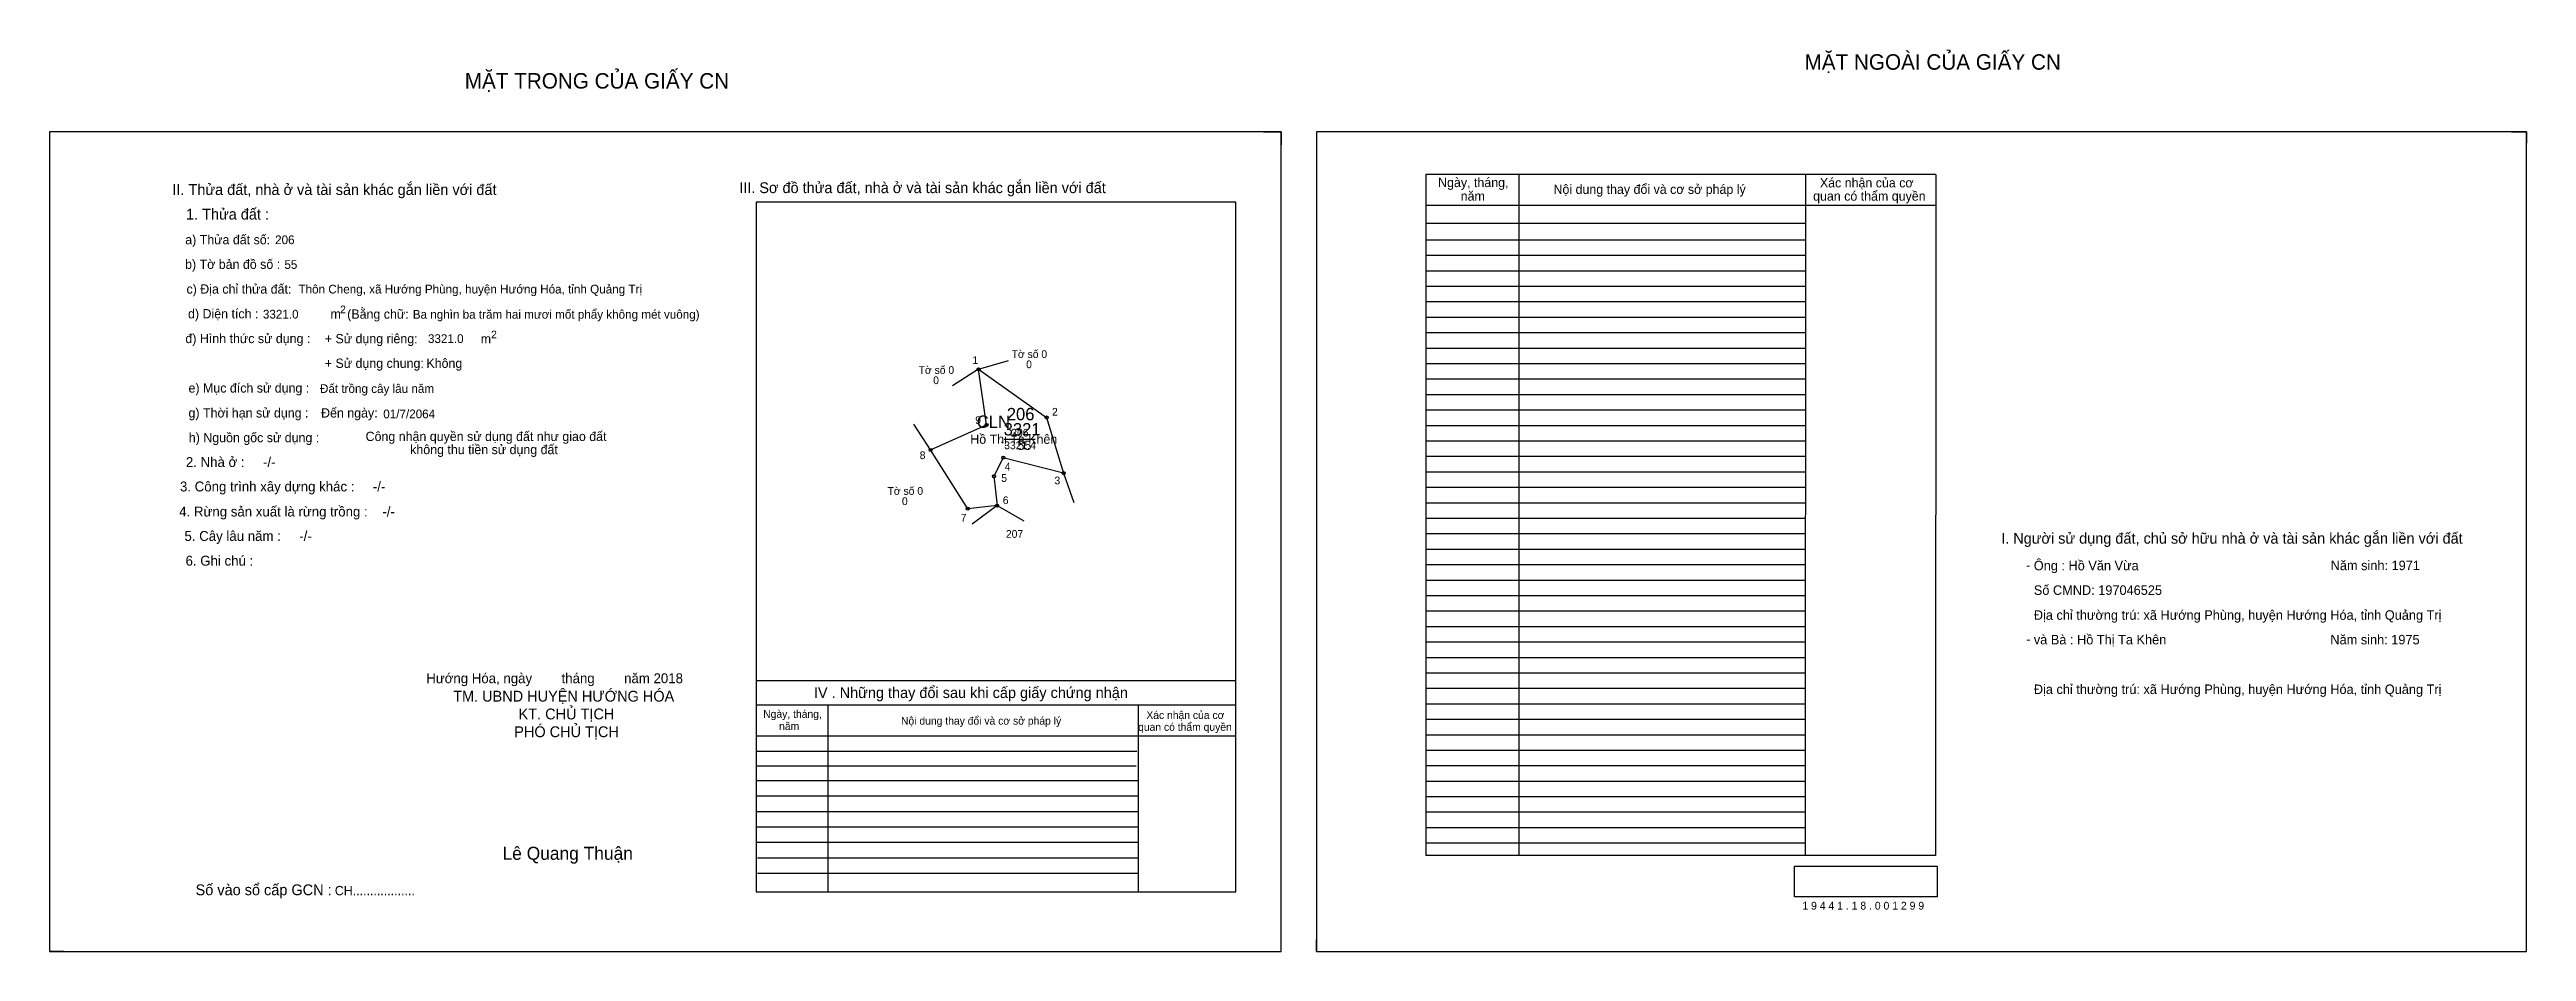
# Model space of a CAD drawing. Extents: x 530586 to 534093, y 1848442 to 1849025.
# Drawn here: x 532491 to 534093, y 1848442 to 1849025 of the extents above.
import ezdxf

# ---------------------------------------------------------------- set-up
doc = ezdxf.new("R2010")
doc.units = 0
for name, color, linetype in [('Default', 7, 'Continuous'), ('Level 10', 7, 'Continuous'), ('Level 11', 7, 'Continuous'), ('Level 13', 7, 'Continuous'), ('Level 2', 7, 'Continuous'), ('Level 27', 7, 'Continuous'), ('Level 3', 7, 'Continuous'), ('Level 36', 7, 'Continuous'), ('Level 4', 7, 'Continuous'), ('Level 5', 7, 'Continuous'), ('Level 55', 7, 'Continuous'), ('Level 6', 7, 'Continuous'), ('Level 7', 7, 'Continuous'), ('Level 8', 7, 'Continuous'), ('Level 9', 7, 'Continuous')]:
    doc.layers.add(name, color=color, linetype=linetype)

msp = doc.modelspace()

# ---------------------------------------------------------------- linework, layer by layer
at = {"layer": 'Level 10'}
for p, q in [((533276.3, 1848971.7), (533287.6, 1848971.7)), ((533287.6, 1848971.7), (533287.6, 1848963.3)), ((534083.1, 1848971.7), (534092.7, 1848971.7)), ((534092.7, 1848971.7), (534092.7, 1848964.3)), ((532491.5, 1848449.5), (532491.5, 1848441.7)), ((532500.7, 1848441.7), (532491.5, 1848441.7)), ((533310.4, 1848441.7), (533310.4, 1848449.5)), ((533310.4, 1848441.7), (533317.5, 1848441.7))]:
    msp.add_line(p, q, dxfattribs=at)
for points in [[(532491.5, 1848441.7), (533287.6, 1848441.7), (533287.6, 1848971.7), (532491.5, 1848971.7)], [(533310.4, 1848441.7), (534092.7, 1848441.7), (534092.7, 1848971.7), (533310.4, 1848971.7)], [(533097.2, 1848782.2), (533092.1, 1848818.2), (533136, 1848787), (533147, 1848751), (533108, 1848761), (533102, 1848749), (533104, 1848730), (533085, 1848728), (533061, 1848766)]]:
    msp.add_lwpolyline(points, close=True, dxfattribs=at)
at = {"layer": 'Level 11'}
for centre in [(533092.1, 1848818.2), (533097.2, 1848782.2), (533097.2, 1848782.2), (533136, 1848787), (533061, 1848766), (533108, 1848761), (533102, 1848749), (533147, 1848751), (533104, 1848730), (533085, 1848728)]:
    msp.add_circle(centre, 1, dxfattribs=at)
at = {"layer": 'Level 27'}
for p, q in [((533092.1, 1848818.2), (533075.2, 1848807.5)), ((533092.1, 1848818.2), (533111.3, 1848823.8)), ((533061, 1848766), (533050.1, 1848782.8)), ((533147, 1848751), (533153.7, 1848732.1)), ((533104, 1848730), (533088, 1848718.1)), ((533104, 1848730), (533121.4, 1848720.1))]:
    msp.add_line(p, q, dxfattribs=at)
at = {"layer": 'Level 6'}
msp.add_lwpolyline([(533619.4, 1848496.8), (533711.8, 1848496.8), (533711.8, 1848477), (533619.4, 1848477)], close=True, dxfattribs=at)
at = {"layer": 'Level 7'}
for p, q in [((533626.4, 1848901.7), (533381.2, 1848901.7)), ((533626.4, 1848891.7), (533381.2, 1848891.7)), ((533626.4, 1848881.7), (533381.2, 1848881.7)), ((533626.4, 1848871.7), (533381.2, 1848871.7)), ((533626.4, 1848861.7), (533381.2, 1848861.7)), ((533626.4, 1848851.7), (533381.2, 1848851.7)), ((533626.4, 1848841.7), (533381.2, 1848841.7)), ((533626.4, 1848831.7), (533381.2, 1848831.7)), ((533626.4, 1848821.7), (533381.2, 1848821.7)), ((533626.4, 1848811.7), (533381.2, 1848811.7)), ((533626.4, 1848801.7), (533381.2, 1848801.7)), ((533626.4, 1848791.7), (533381.2, 1848791.7)), ((533626.4, 1848781.7), (533381.2, 1848781.7)), ((533626.4, 1848771.7), (533381.2, 1848771.7)), ((533626.4, 1848761.7), (533381.2, 1848761.7)), ((533626.4, 1848751.7), (533381.2, 1848751.7)), ((533626.4, 1848741.7), (533381.2, 1848741.7)), ((533626.4, 1848731.7), (533381.2, 1848731.7)), ((533626.4, 1848721.7), (533381.2, 1848721.7)), ((533626.4, 1848711.7), (533381.2, 1848711.7)), ((533626.4, 1848701.7), (533381.2, 1848701.7)), ((533626.4, 1848691.7), (533381.2, 1848691.7)), ((533626.4, 1848681.7), (533381.2, 1848681.7)), ((533626.4, 1848671.7), (533381.2, 1848671.7)), ((533626.4, 1848661.7), (533381.2, 1848661.7)), ((533626.4, 1848651.7), (533381.2, 1848651.7)), ((533626.4, 1848641.7), (533381.2, 1848641.7)), ((533626.4, 1848631.7), (533381.2, 1848631.7)), ((533626.4, 1848621.7), (533381.2, 1848621.7)), ((533626.4, 1848611.7), (533381.2, 1848611.7)), ((533626.4, 1848601.7), (533381.2, 1848601.7)), ((533626.4, 1848591.7), (533381.2, 1848591.7)), ((533194.4, 1848571), (532948.3, 1848571)), ((533626.4, 1848581.7), (533381.2, 1848581.7)), ((533626.4, 1848571.7), (533381.2, 1848571.7)), ((533193.9, 1848561.6), (532948.3, 1848561.6)), ((533626.4, 1848561.7), (533381.2, 1848561.7)), ((533195.2, 1848552.1), (532948.3, 1848552.1)), ((533195.2, 1848542.1), (532948.3, 1848542.1)), ((533626.4, 1848551.7), (533381.2, 1848551.7)), ((533626.4, 1848541.7), (533381.2, 1848541.7)), ((533195.2, 1848532.1), (532948.3, 1848532.1)), ((533195.2, 1848522.1), (532948.3, 1848522.1)), ((533626.4, 1848531.7), (533381.2, 1848531.7)), ((533626.4, 1848521.7), (533381.2, 1848521.7)), ((533195.2, 1848512.1), (532948.3, 1848512.1)), ((533626.4, 1848511.7), (533381.2, 1848511.7)), ((533195.2, 1848502.1), (532949.1, 1848502.1)), ((533195.2, 1848492.1), (532949.1, 1848492.1))]:
    msp.add_line(p, q, dxfattribs=at)
at = {"layer": 'Level 8'}
for p, q in [((533710.8, 1848944.2), (533381.2, 1848944.2)), ((533381.2, 1848944.2), (533381.2, 1848503.7)), ((533441.2, 1848944.2), (533441.2, 1848503.7)), ((533626.6, 1848944), (533626.4, 1848503.7)), ((533710.8, 1848944.2), (533710.7, 1848503.7)), ((533258.3, 1848926.3), (532948.3, 1848926.3)), ((532948.3, 1848926.3), (532948.3, 1848480.3)), ((533258.3, 1848480.3), (533258.3, 1848926.3)), ((533710.8, 1848924.2), (533381.2, 1848924.2)), ((533626.4, 1848912.4), (533381.2, 1848912.4)), ((533258.3, 1848616.7), (532948.3, 1848616.7)), ((533258.3, 1848601), (532948.3, 1848601)), ((532994.5, 1848601), (532994.5, 1848480.3)), ((533195.2, 1848601), (533195.2, 1848480.3)), ((533258.3, 1848581), (532948.3, 1848581)), ((533710.7, 1848503.7), (533381.2, 1848503.7)), ((532948.3, 1848480.3), (533258.3, 1848480.3))]:
    msp.add_line(p, q, dxfattribs=at)
at = {"layer": 'Level 9'}
msp.add_line((533108.6, 1848773.1), (533128.7, 1848773.1), dxfattribs=at)

# ---------------------------------------------------------------- texts
at = {"layer": 'Default'}
for s, p in [('e) Mục đích sử dụng :', (532581.3, 1848803.1)), ('g) Thời hạn sử dụng :', (532581.3, 1848787)), ('Đến ngày:', (532667, 1848787)), ('h) Nguồn gốc sử dụng :', (532581.5, 1848771)), ('Công nhận quyền sử dụng đất như giao đất', (532695.8, 1848771.8)), ('không thu tiền sử dụng đất', (532724.6, 1848763.3))]:
    msp.add_text(s, height=6, dxfattribs=at).set_placement(p)
at = {"layer": 'Level 13'}
for s, p in [('206', (533113.2, 1848774.7)), ('.', (533106.1, 1848770.6)), ('3321.4', (533108.6, 1848766.5))]:
    msp.add_text(s, height=5, dxfattribs=at).set_placement(p)
at = {"layer": 'Level 2'}
msp.add_text('Hồ Thị Ta Khên', height=6, dxfattribs=at).set_placement((533086.7, 1848770))
at = {"layer": 'Level 3'}
msp.add_text('CLN ', height=8, dxfattribs=at).set_placement((533090.9, 1848780.3))
at = {"layer": 'Level 36'}
for s, p in [('Tờ số 0', (533113.4, 1848825.5)), ('Tờ số 0', (533053.3, 1848815.2)), ('0', (533062.7, 1848808.6)), ('0', (533122.8, 1848818.9)), ('Tờ số 0', (533033.2, 1848737)), ('0', (533042.5, 1848730.4)), ('207', (533109.7, 1848709.2))]:
    msp.add_text(s, height=5, dxfattribs=at).set_placement(p)
at = {"layer": 'Level 4'}
msp.add_text('206', height=8, dxfattribs=at).set_placement((533110.3, 1848785.2))
at = {"layer": 'Level 5'}
msp.add_text('3321', height=8, dxfattribs=at).set_placement((533108.3, 1848775.4))
at = {"layer": 'Level 55'}
for s, height, p in [('1', 0.8, (533091.9, 1848818.2)), ('0', 0.22, (533092, 1848818)), ('0', 0.22, (533092, 1848818)), ('0', 0.22, (533092, 1848818)), ('9', 0.8, (533096.9, 1848782.2)), ('0', 0.22, (533097.1, 1848782)), ('0', 0.22, (533097.1, 1848782)), ('2', 0.8, (533135.7, 1848787)), ('0', 0.22, (533135.9, 1848786.8)), ('8', 0.8, (533060.7, 1848766)), ('0', 0.22, (533060.9, 1848765.8)), ('0', 0.22, (533060.9, 1848765.8)), ('0', 0.22, (533060.9, 1848765.8)), ('0', 0.22, (533060.9, 1848765.8)), ('4', 0.8, (533107.7, 1848761)), ('5', 0.8, (533101.7, 1848749)), ('207', 0.22, (533101.8, 1848748.8)), ('207', 0.22, (533107.8, 1848760.8)), ('3', 0.8, (533146.8, 1848751)), ('207', 0.22, (533146.8, 1848750.8)), ('0', 0.22, (533146.9, 1848750.8)), ('6', 0.8, (533103.7, 1848730)), ('207', 0.22, (533103.8, 1848729.8)), ('0', 0.22, (533103.9, 1848729.8)), ('0', 0.22, (533103.9, 1848729.8)), ('7', 0.8, (533084.7, 1848728)), ('0', 0.22, (533084.9, 1848727.8)), ('0', 0.22, (533084.9, 1848727.8))]:
    msp.add_text(s, height=height, dxfattribs=at).set_placement(p)
at = {"layer": 'Level 6'}
for s, height, p in [('206', 5.63, (532637.3, 1848899.1)), ('55', 5.63, (532643.3, 1848883.1)), ('Thôn Cheng, xã Hướng Phùng, huyện Hướng Hóa, tỉnh Quảng Trị', 5.64, (532652.4, 1848867.2)), ('3321.0', 5.63, (532629.4, 1848851)), ('Ba nghìn ba trăm hai mươi mốt phẩy không mét vuông)', 5.632, (532726.3, 1848850.9)), ('3321.0', 5.63, (532736.1, 1848835.2)), ('Đất trồng cây lâu năm', 5.64, (532666.3, 1848802.9)), ('01/7/2064', 5.64, (532707.2, 1848786.5)), ('Ông : Hồ Văn Vừa', 6.16, (533774.2, 1848688.2)), ('Năm sinh: 1971', 6.16, (533966.1, 1848688.3)), ('Số CMND: 197046525', 6.16, (533774.2, 1848672.3)), ('Địa chỉ thường trú: xã Hướng Phùng, huyện Hướng Hóa, tỉnh Quảng Trị', 6.16, (533774.2, 1848656.2)), ('và Bà : Hồ Thị Ta Khên', 6.16, (533774.2, 1848640.3)), ('Năm sinh: 1975', 6.16, (533965.9, 1848640.3)), ('Địa chỉ thường trú: xã Hướng Phùng, huyện Hướng Hóa, tỉnh Quảng Trị', 6.16, (533774.2, 1848608.2)), ('1 9 4 4 1 . 1 8 . 0 0 1 2 9 9', 5.04, (533624.6, 1848468.8))]:
    msp.add_text(s, height=height, dxfattribs=at).set_placement(p)
at = {"layer": 'Level 7'}
for s, height, p in [('MẶT NGOÀI CỦA GIẤY CN', 10, (533626, 1849011.9)), ('MẶT TRONG CỦA GIẤY CN', 10, (532759.9, 1848999.7)), ('II. Thửa đất, nhà ở và tài sản khác gắn liền với đất', 7, (532570.9, 1848930.9)), ('III. Sơ đồ thửa đất, nhà ở và tài sản khác gắn liền với đất', 7, (532937.3, 1848932.1)), ('Ngày, tháng,', 6, (533389.1, 1848936)), ('Nội dung thay đổi và cơ sở pháp lý', 6, (533463.7, 1848931.6)), ('Xác nhận của cơ', 6, (533635.9, 1848935.8)), ('1. Thửa đất :', 7, (532579.7, 1848915)), ('năm', 6, (533403.7, 1848927.2)), (' quan có thẩm quyền', 6, (533629.3, 1848927.2)), ('a) Thửa đất số:', 6, (532579.2, 1848899)), ('b) Tờ bản đồ số :', 6, (532579.1, 1848883.1)), ('c) Địa chỉ thửa đất:', 6, (532580, 1848867.1)), ('2', 5, (532679.3, 1848854.4)), ('(Bằng chữ:', 6, (532683.9, 1848850.9)), ('đ) Hình thức sử dụng :', 6, (532579.3, 1848835.1)), ('d) Diện tích :', 6, (532581, 1848851.1)), ('m', 6, (532673.1, 1848851)), ('2', 5, (532776.9, 1848838.2)), ('+ Sử dụng riêng:', 6, (532669.4, 1848835)), ('+ Sử dụng chung:', 6, (532669.4, 1848819.1)), ('m', 6, (532770.2, 1848834.9)), ('Không', 6, (532735.1, 1848819.1)), ('2. Nhà ở :     -/-', 6.4, (532579.6, 1848755)), ('55', 6, (533117.2, 1848766)), ('3. Công trình xây dựng khác :     -/-', 6.4, (532575.8, 1848739.2)), ('4. Rừng sản xuất là rừng trồng :    -/-', 6.4, (532575.3, 1848723)), ('5. Cây lâu năm :     -/-', 6.4, (532578.7, 1848707.2)), ('I. Người sử dụng đất, chủ sở hữu nhà ở và tài sản khác gắn liền với đất', 7, (533753.1, 1848705.4)), ('6. Ghi chú :', 6.4, (532579.4, 1848691.2)), ('-', 6.4, (533769.1, 1848688.4)), ('-', 6.4, (533769.2, 1848640.5)), ('Hướng Hóa, ngày        tháng        năm 2018', 6.4, (532735, 1848615.2)), ('TM. UBND HUYỆN HƯỚNG HÓA', 7, (532752.4, 1848603.3)), ('IV . Những thay đổi sau khi cấp giấy chứng nhận', 7, (532985.6, 1848605.6)), ('PHÓ CHỦ TỊCH', 7, (532791.9, 1848580.3)), ('KT. CHỦ TỊCH', 7, (532794.7, 1848591.8)), ('Ngày, tháng,', 5, (532952.8, 1848592.8)), ('năm', 5, (532963.1, 1848584.9)), ('Nội dung thay đổi và cơ sở pháp lý', 5, (533041.9, 1848588.4)), (' quan có thẩm quyền', 5, (533193.3, 1848584.4)), ('Xác nhận của cơ', 5, (533200.5, 1848592.1)), ('Lê Quang Thuận', 8.4, (532784.3, 1848501)), ('Số vào sổ cấp GCN :', 7, (532585.9, 1848478.1)), ('CH..................', 6, (532675.9, 1848478.1))]:
    msp.add_text(s, height=height, dxfattribs=at).set_placement(p)
at = {"layer": 'Level 9'}
for s, p in [('1', (533088.1, 1848821.6)), ('9', (533089.9, 1848782.8)), ('2', (533139.5, 1848788.2)), ('8', (533054, 1848760.1)), ('5', (533106.7, 1848745.4)), ('4', (533108.9, 1848752.7)), ('3', (533141.1, 1848743.8)), ('6', (533107.7, 1848731)), ('7', (533080.5, 1848719.7))]:
    msp.add_text(s, height=5, dxfattribs=at).set_placement(p)

doc.saveas('drawing.dxf')
